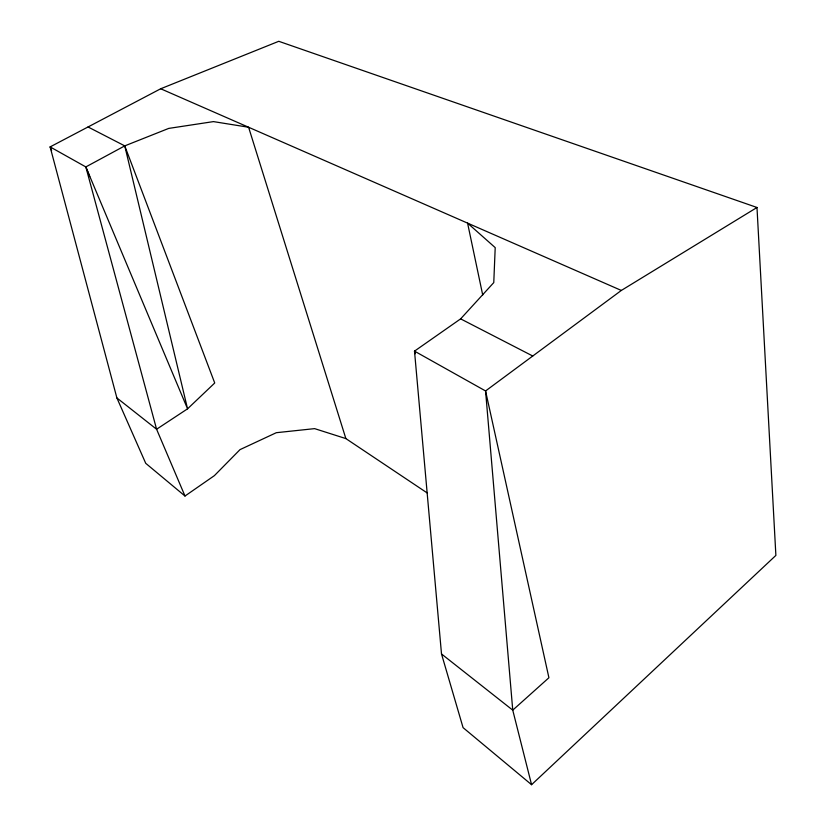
<?xml version="1.0" encoding="UTF-8"?>
<svg xmlns="http://www.w3.org/2000/svg" width="826" height="826" viewBox="0 0 826 826"><rect width="100%" height="100%" fill="white"/><g stroke="black" fill="none" stroke-linecap="round" stroke-linejoin="round"><path stroke-width="1.24" d="M427.073 492.874L345.867 438.585L314.613 428.632L276.318 432.7L240.015 449.623L214.388 475.642L184.993 496.023L145.727 463.314L116.889 397.936L50.118 146.904L160.698 88.764L278.765 41.3L756.988 207.481L775.882 555.413L531.572 784.7L463.066 727.634L441.507 653.965L414.507 351.133L460.629 318.867L493.772 282.595L495.208 247.624L467.578 223.123L482.714 294.996M756.988 207.481L621.328 290.442L485.564 390.956L512.75 710.153L531.572 784.7M51.615 150.477L50.118 146.904L85.832 166.924L124.757 145.882L168.741 128.402L213.459 121.608L248.595 127.245L345.867 438.585M160.698 88.764L621.328 290.442M88.041 126.967L124.757 145.882L214.729 382.996L187.554 408.829L156.589 429.241L116.889 397.936M460.629 318.867L532.76 356.016M415.086 353.652L414.507 351.133L485.564 390.956L548.918 677.743L512.75 710.153L441.507 653.965M184.993 496.023L156.589 429.241L85.832 166.924L187.554 408.829L124.757 145.882M85.832 166.924L89.693 176.475M414.507 351.133L415.148 353.621"/></g></svg>
